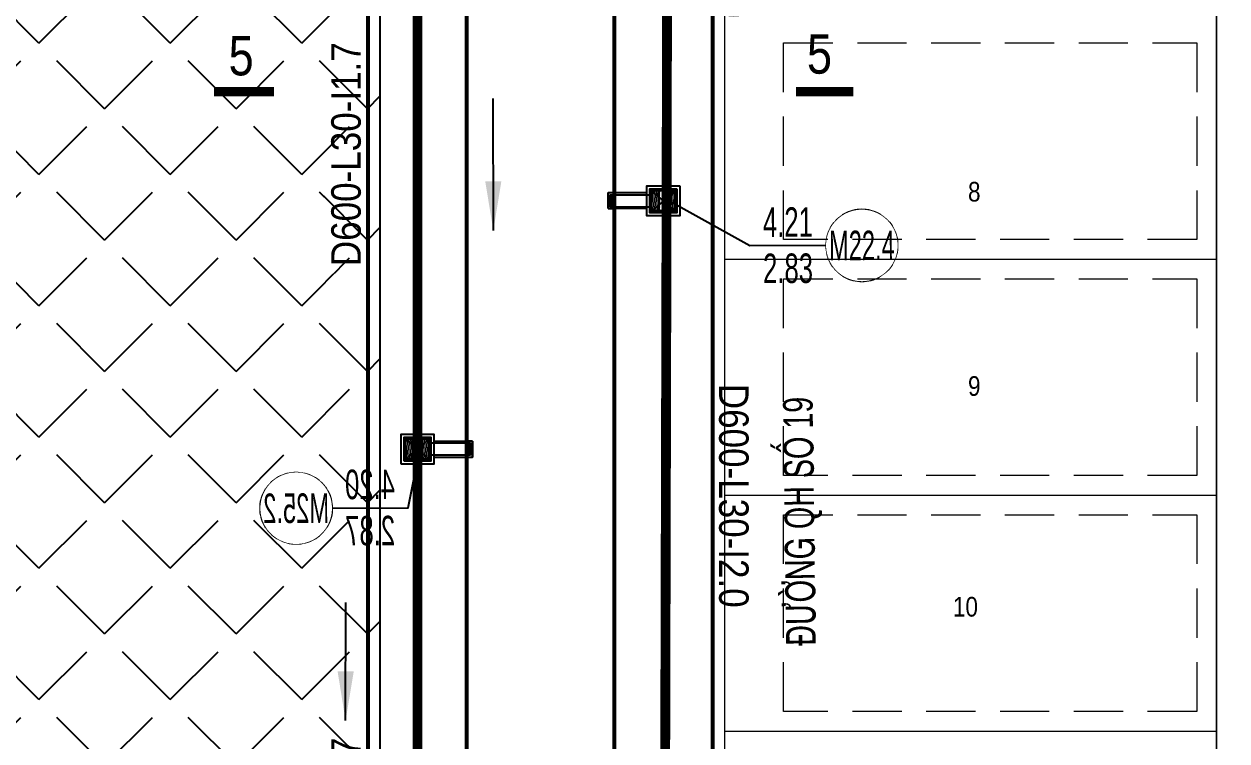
# Model space of a CAD drawing. Extents: x -2063571 to 559285, y 565862 to 1758715.
# Drawn here: x 558552.7 to 558613.9, y 1758419.8 to 1758456.2 of the extents above; entities that cross this region are included whole.
import ezdxf
from ezdxf.enums import TextEntityAlignment as Align

# ---------------------------------------------------------------- set-up
doc = ezdxf.new("R2010")
doc.units = 0
doc.header["$MEASUREMENT"] = 0
doc.set_wipeout_variables(frame=1)
for name, pattern in [('CENTER2', [1.125, 0.75, -0.125, 0.125, -0.125]), ('DASHED', [0.75, 0.5, -0.25]), ('DIVIDE2', [0.625, 0.25, -0.125, 0, -0.125, 0, -0.125]), ('HIDDEN', [0.375, 0.25, -0.125])]:
    doc.linetypes.add(name, pattern=pattern)
doc.layers.get('0').update_dxf_attribs({"linetype": 'CONTINUOUS'})
doc.layers.get('DEFPOINTS').update_dxf_attribs({"linetype": 'CONTINUOUS'})
for name, color, linetype, lineweight in [('11111111111111111', 251, 'CONTINUOUS', 0), ('1Duy CDDC', 4, 'CONTINUOUS', 5), ('1Duy CDMG', 3, 'CONTINUOUS', 5), ('1Duy TenGa', 6, 'CONTINUOUS', 5), ('2.MAT CAT', 7, 'CONTINUOUS', 0), ('chi gioi dg do', 14, 'CONTINUOUS', 0), ('CHIA LO', 40, 'CONTINUOUS', 0), ('DUONG CAT', 8, 'CONTINUOUS', 9), ('HACH', 9, 'CONTINUOUS', 5), ('Huong nuoc chay', 2, 'CONTINUOUS', 5), ('k-viahe', 6, 'CONTINUOUS', 15), ('KICH THUOC 1', 4, 'CONTINUOUS', 13), ('KT', 254, 'CONTINUOUS', 0), ('kt-sudungdat1', 6, 'CONTINUOUS', 15), ('Q-DUONGGT', 7, 'CONTINUOUS', 0), ('TENDUONGQH', 2, 'CONTINUOUS', 0)]:
    doc.layers.add(name, color=color, linetype=linetype, lineweight=lineweight)
for name, color, linetype in [('1Duy NetDong', 1, 'CONTINUOUS'), ('d600', 4, 'DIVIDE2'), ('GA D600', 4, 'CENTER2'), ('M35 X 500', 6, 'CONTINUOUS'), ('QHCT_Đất công cộng đơn vị ở', 1, 'CONTINUOUS'), ('ththep', 3, 'CONTINUOUS')]:
    doc.layers.add(name, color=color, linetype=linetype)
doc.styles.add('Arial', font='arial_2.ttf', dxfattribs={"width": 0.85})
doc.styles.add('chuv', font='')
doc.styles.add('GT_Text_Duan1', font='VHAVAN_1.TTF', dxfattribs={"width": 1.1, "height": 25})
doc.styles.add('Q-TXT', font='ARIALN.TTF')
doc.styles.get('chuv').set_extended_font_data('VNI-Helve-Condense')
doc.dimstyles.new('D300', dxfattribs={"dimtxt": 1.5, "dimasz": 3.5, "dimexe": 0.18, "dimexo": 0.0625, "dimgap": 0.2, "dimtad": 1, "dimdec": 0, "dimzin": 0, "dimdsep": 46, "dimtxsty": 'Arial', "dimcen": 0.09, "dimse1": 1, "dimse2": 1, "dimsd1": 1, "dimsd2": 1, "dimclrd": 2, "dimclrt": 256, "dimadec": 0, "dimazin": 0, "dimtfac": 1, "dimtdec": 0, "dimtofl": 0, "dimtmove": 2, "dimatfit": 3, "dimfxl": 1, "dimtfill": 1, "dimtfillclr": 256, "dimtolj": 1, "dimtzin": 0, "dimarcsym": 0})
doc.dimstyles.new('D600', dxfattribs={"dimtxt": 2.2, "dimasz": 3.5, "dimexe": 0.18, "dimexo": 0.0625, "dimgap": 0, "dimtad": 1, "dimdec": 0, "dimzin": 0, "dimdsep": 46, "dimtxsty": 'Arial', "dimcen": 0.09, "dimse1": 1, "dimse2": 1, "dimsd1": 1, "dimsd2": 1, "dimclrd": 2, "dimclrt": 256, "dimadec": 0, "dimazin": 0, "dimtfac": 1, "dimtdec": 0, "dimtofl": 0, "dimtmove": 2, "dimatfit": 3, "dimfxl": 1, "dimtfill": 1, "dimtfillclr": 256, "dimtolj": 1, "dimtzin": 0, "dimarcsym": 0})

# ---------------------------------------------------------------- blocks, each defined once
blk = doc.blocks.new('g 25')
at = {"layer": 'HACH'}
h = blk.add_hatch(dxfattribs=at)
h.set_pattern_fill('DOTS', color=1, scale=0.75, angle=474.36718, style=0)
h.set_pattern_definition([(114.3671788103, (-1831200.80478, -224170.26384), (-0.0523692889328, 0.0020098775898), [0, -0.046875])])
edge = h.paths.add_edge_path()
edge.add_line((0.596, 0.239), (-0.595, 0.239))
edge.add_line((-0.595, 0.239), (-0.595, 0.695))
edge.add_line((-0.595, 0.695), (0.596, 0.695))
edge.add_line((0.596, 0.695), (0.596, 0.239))
h = blk.add_hatch(dxfattribs=at)
h.set_pattern_fill('DOTS', color=1, scale=0.75, angle=474.36718, style=0)
h.set_pattern_definition([(114.3671788103, (-1831200.99731, -224169.83876), (-0.0523692889328, 0.0020098775898), [0, -0.046875])])
edge = h.paths.add_edge_path()
edge.add_line((0.596, -0.228), (-0.595, -0.228))
edge.add_line((-0.595, -0.228), (-0.595, 0.229))
edge.add_line((-0.595, 0.229), (0.596, 0.229))
edge.add_line((0.596, 0.229), (0.596, -0.228))
h = blk.add_hatch(dxfattribs=at)
h.set_pattern_fill('DOTS', color=1, scale=0.75, angle=474.36718, style=0)
h.set_pattern_definition([(114.3671788103, (-1831201.18984, -224169.413678), (-0.0523692889328, 0.0020098775898), [0, -0.046875])])
edge = h.paths.add_edge_path()
edge.add_line((0.596, -0.695), (-0.595, -0.695))
edge.add_line((-0.595, -0.695), (-0.595, -0.238))
edge.add_line((-0.595, -0.238), (0.596, -0.238))
edge.add_line((0.596, -0.238), (0.596, -0.695))
at = {"color": 1, "linetype": 'HIDDEN', "ltscale": 7.5}
for p, q in [((-0.304, -2.5), (-0.299, -0.6)), ((0.301, -2.5), (0.301, -0.6)), ((0.301, -2.7), (-0.299, -2.7))]:
    blk.add_line(p, q, dxfattribs=at)
blk.add_lwpolyline([(-0.499, 0.6), (-0.499, -0.6), (0.501, -0.6), (0.501, 0.6)], close=True, dxfattribs=at)
at = {"layer": 'DUONG CAT', "color": 1}
for points in [[(0.596, 0.695), (0.596, 0.239), (-0.595, 0.239), (-0.595, 0.695)], [(0.596, 0.229), (0.596, -0.228), (-0.595, -0.228), (-0.595, 0.229)], [(0.596, -0.238), (0.596, -0.695), (-0.595, -0.695), (-0.595, -0.238)]]:
    blk.add_lwpolyline(points, close=True, dxfattribs=at)
at = {"layer": 'KICH THUOC 1', "color": 1, "ltscale": 5}
for points in [[(-0.299, -2.7), (-0.279, -2.7), (-0.279, -2.55), (-0.299, -2.55)], [(-0.226, -2.7), (-0.206, -2.7), (-0.206, -2.55), (-0.226, -2.55)], [(-0.154, -2.7), (-0.134, -2.7), (-0.134, -2.55), (-0.154, -2.55)], [(-0.081, -2.7), (-0.061, -2.7), (-0.061, -2.55), (-0.081, -2.55)], [(-0.009, -2.7), (0.011, -2.7), (0.011, -2.55), (-0.009, -2.55)], [(0.064, -2.7), (0.084, -2.7), (0.084, -2.55), (0.064, -2.55)], [(0.136, -2.7), (0.156, -2.7), (0.156, -2.55), (0.136, -2.55)], [(0.209, -2.7), (0.229, -2.7), (0.229, -2.55), (0.209, -2.55)], [(0.281, -2.7), (0.301, -2.7), (0.301, -2.55), (0.281, -2.55)]]:
    blk.add_lwpolyline(points, close=True, dxfattribs=at)
at = {"layer": 'M35 X 500', "color": 1}
for p, q in [((0.601, 0.695), (-0.595, -0.695)), ((-0.399, -0.85), (-0.399, -2.5)), ((0.401, -0.85), (0.401, -2.5)), ((-0.399, -2.5), (-0.399, -2.8)), ((0.401, -2.8), (-0.399, -2.8)), ((0.401, -2.5), (0.401, -2.8))]:
    blk.add_line(p, q, dxfattribs=at)
for points in [[(-0.749, 0.85), (-0.749, -0.85), (0.751, -0.85), (0.751, 0.85)], [(-0.599, 0.7), (-0.599, -0.7), (0.601, -0.7), (0.601, 0.7)], [(0.401, -2.8), (0.401, -2.5), (-0.399, -2.5), (-0.399, -2.8)]]:
    blk.add_lwpolyline(points, close=True, dxfattribs=at)
at = {"layer": 'ththep', "color": 1, "ltscale": 5}
for p, q in [((-0.595, 0.695), (0.596, -0.695)), ((-0.599, 0.234), (0.601, 0.234)), ((-0.599, -0.233), (0.601, -0.233)), ((-0.599, -0.7), (0.601, -0.7))]:
    blk.add_line(p, q, dxfattribs=at)
blk = doc.blocks.new('*D316')
at = {"layer": 'DEFPOINTS', "color": 0, "linetype": 'CENTER2', "lineweight": 35, "transparency": 16777216}
for p in [(558572.723, 1758464.622), (558569.867, 1758434.622), (558572.723, 1758434.622)]:
    blk.add_point(p, dxfattribs=at)
at = {"layer": 'KT', "linetype": 'CENTER2', "transparency": 16777216, "insert": (558569.1, 1758449.622), "char_height": 1.5, "attachment_point": 5, "rotation": 89.99959, "style": 'Arial', "bg_fill": 3, "box_fill_scale": 1.25, "bg_fill_color": 256, "bg_fill_true_color": 13158600, "bg_fill_transparency": 0}
blk.add_mtext('\\A1;D600-L30-I1.7', dxfattribs=at)
blk = doc.blocks.new('*D317')
at = {"layer": 'DEFPOINTS', "color": 0, "linetype": 'CENTER2', "lineweight": 35, "transparency": 16777216}
for p in [(558572.723, 1758434.622), (558569.866, 1758393.901), (558572.721, 1758393.901)]:
    blk.add_point(p, dxfattribs=at)
at = {"layer": 'KT', "linetype": 'CENTER2', "transparency": 16777216, "insert": (558569.101, 1758414.262), "char_height": 1.5, "attachment_point": 5, "rotation": 89.99959, "style": 'Arial', "bg_fill": 3, "box_fill_scale": 1.25, "bg_fill_color": 256, "bg_fill_true_color": 13158600, "bg_fill_transparency": 0}
blk.add_mtext('\\A1;D600-L41-I1.7', dxfattribs=at)
blk = doc.blocks.new('*U226')
at = {"layer": '1Duy NetDong', "ltscale": 3}
blk.add_lwpolyline([(-3.717, -2.499), (-0.489, -2.489), (-0.489, -2.489), (0, 0)], dxfattribs=at)
at = {"layer": '1Duy NetDong', "ltscale": 0.2}
blk.add_lwpolyline([(-5.229, -4.02), (-5.324, -4.017), (-5.419, -4.009), (-5.513, -3.994), (-5.606, -3.974), (-5.697, -3.947), (-5.787, -3.915), (-5.874, -3.878), (-5.959, -3.835), (-6.042, -3.787), (-6.12, -3.733), (-6.196, -3.675), (-6.268, -3.612), (-6.335, -3.545), (-6.398, -3.474), (-6.457, -3.399), (-6.511, -3.32), (-6.559, -3.239), (-6.603, -3.154), (-6.641, -3.067), (-6.673, -2.977), (-6.7, -2.886), (-6.721, -2.793), (-6.737, -2.699), (-6.746, -2.604), (-6.749, -2.509), (-6.746, -2.414), (-6.738, -2.319), (-6.723, -2.225), (-6.703, -2.132), (-6.676, -2.04), (-6.644, -1.951), (-6.607, -1.863), (-6.564, -1.778), (-6.516, -1.696), (-6.462, -1.617), (-6.404, -1.542), (-6.341, -1.47), (-6.274, -1.402), (-6.203, -1.339), (-6.128, -1.281), (-6.049, -1.227), (-5.968, -1.178), (-5.883, -1.135), (-5.796, -1.097), (-5.706, -1.064), (-5.615, -1.037), (-5.522, -1.016), (-5.428, -1.001), (-5.333, -0.992), (-5.238, -0.988), (-5.143, -0.991), (-5.048, -1), (-4.954, -1.014), (-4.861, -1.035), (-4.769, -1.061), (-4.68, -1.093), (-4.592, -1.131), (-4.507, -1.174), (-4.425, -1.222), (-4.346, -1.275), (-4.271, -1.333), (-4.199, -1.396), (-4.131, -1.463), (-4.068, -1.534), (-4.01, -1.609), (-3.956, -1.688), (-3.907, -1.77), (-3.864, -1.855), (-3.826, -1.942), (-3.793, -2.031), (-3.766, -2.123), (-3.745, -2.216), (-3.73, -2.31), (-3.721, -2.404), (-3.717, -2.499), (-3.72, -2.595), (-3.729, -2.69), (-3.743, -2.784), (-3.764, -2.877), (-3.79, -2.968), (-3.822, -3.058), (-3.86, -3.145), (-3.903, -3.23), (-3.951, -3.312), (-4.004, -3.391), (-4.062, -3.467), (-4.125, -3.538), (-4.192, -3.606), (-4.263, -3.669), (-4.338, -3.728), (-4.417, -3.782), (-4.499, -3.83), (-4.584, -3.874), (-4.671, -3.912), (-4.76, -3.944), (-4.852, -3.971), (-4.945, -3.992), (-5.039, -4.007), (-5.133, -4.017)], close=True, dxfattribs=at)
at = {"layer": '1Duy CDDC', "ltscale": 3, "style": 'GT_Text_Duan1', "text_generation_flag": 2, "width": 0.65}
blk.add_attdef('DG', text='', height=1.25, rotation=0.1774, dxfattribs=at).set_placement((-2.102, -2.828), align=Align.TOP_CENTER)
at = {"layer": '1Duy CDMG', "ltscale": 0.2, "style": 'GT_Text_Duan1', "text_generation_flag": 2, "width": 0.65}
blk.add_attdef('MG', text='', height=1.25, rotation=0.1774, dxfattribs=at).set_placement((-2.103, -2.494), align=Align.BOTTOM_CENTER)
at = {"ltscale": 0.2}
blk.add_wipeout([(-5.229, -4.02), (-5.324, -4.017), (-5.419, -4.009), (-5.513, -3.994), (-5.606, -3.974), (-5.697, -3.947), (-5.787, -3.915), (-5.874, -3.878), (-5.959, -3.835), (-6.042, -3.787), (-6.12, -3.733), (-6.196, -3.675), (-6.268, -3.612), (-6.335, -3.545), (-6.398, -3.474), (-6.457, -3.399), (-6.511, -3.32), (-6.559, -3.239), (-6.603, -3.154), (-6.641, -3.067), (-6.673, -2.977), (-6.7, -2.886), (-6.721, -2.793), (-6.737, -2.699), (-6.746, -2.604), (-6.749, -2.509), (-6.746, -2.414), (-6.738, -2.319), (-6.723, -2.225), (-6.703, -2.132), (-6.676, -2.04), (-6.644, -1.951), (-6.607, -1.863), (-6.564, -1.778), (-6.516, -1.696), (-6.462, -1.617), (-6.404, -1.542), (-6.341, -1.47), (-6.274, -1.402), (-6.203, -1.339), (-6.128, -1.281), (-6.049, -1.227), (-5.968, -1.178), (-5.883, -1.135), (-5.796, -1.097), (-5.706, -1.064), (-5.615, -1.037), (-5.522, -1.016), (-5.428, -1.001), (-5.333, -0.992), (-5.238, -0.988), (-5.143, -0.991), (-5.048, -1), (-4.954, -1.014), (-4.861, -1.035), (-4.769, -1.061), (-4.68, -1.093), (-4.592, -1.131), (-4.507, -1.174), (-4.425, -1.222), (-4.346, -1.275), (-4.271, -1.333), (-4.199, -1.396), (-4.131, -1.463), (-4.068, -1.534), (-4.01, -1.609), (-3.956, -1.688), (-3.907, -1.77), (-3.864, -1.855), (-3.826, -1.942), (-3.793, -2.031), (-3.766, -2.123), (-3.745, -2.216), (-3.73, -2.31), (-3.721, -2.404), (-3.717, -2.499), (-3.72, -2.595), (-3.729, -2.69), (-3.743, -2.784), (-3.764, -2.877), (-3.79, -2.968), (-3.822, -3.058), (-3.86, -3.145), (-3.903, -3.23), (-3.951, -3.312), (-4.004, -3.391), (-4.062, -3.467), (-4.125, -3.538), (-4.192, -3.606), (-4.263, -3.669), (-4.338, -3.728), (-4.417, -3.782), (-4.499, -3.83), (-4.584, -3.874), (-4.671, -3.912), (-4.76, -3.944), (-4.852, -3.971), (-4.945, -3.992), (-5.039, -4.007), (-5.133, -4.017)], dxfattribs=at).dxf.layer = '1Duy NetDong'
at = {"layer": '1Duy TenGa', "ltscale": 3, "style": 'GT_Text_Duan1', "text_generation_flag": 2, "width": 0.6}
blk.add_attdef('TEN', text='', height=1.25, rotation=0.1774, dxfattribs=at).set_placement((-5.233, -2.504), align=Align.MIDDLE_CENTER)
blk = doc.blocks.new('*D300')
at = {"layer": 'DEFPOINTS', "color": 0, "linetype": 'CENTER2', "lineweight": 35, "transparency": 16777216}
for p in [(558585.217, 1758477.241), (558585.218, 1758447.253), (558588.022, 1758447.253)]:
    blk.add_point(p, dxfattribs=at)
at = {"layer": 'KT', "linetype": 'CENTER2', "transparency": 16777216, "insert": (558588.788, 1758462.247), "char_height": 1.5, "attachment_point": 5, "rotation": 270.00029, "style": 'Arial', "bg_fill": 3, "box_fill_scale": 1.25, "bg_fill_color": 256, "bg_fill_true_color": 13158600, "bg_fill_transparency": 0}
blk.add_mtext('\\A1;D600-L30-I2.0', dxfattribs=at)
blk = doc.blocks.new('*D301')
at = {"layer": 'DEFPOINTS', "color": 0, "linetype": 'CENTER2', "lineweight": 35, "transparency": 16777216}
for p in [(558585.218, 1758447.253), (558585.218, 1758417.254), (558588.022, 1758417.254)]:
    blk.add_point(p, dxfattribs=at)
at = {"layer": 'KT', "linetype": 'CENTER2', "transparency": 16777216, "insert": (558588.789, 1758432.253), "char_height": 1.5, "attachment_point": 5, "rotation": 270.00029, "style": 'Arial', "bg_fill": 3, "box_fill_scale": 1.25, "bg_fill_color": 256, "bg_fill_true_color": 13158600, "bg_fill_transparency": 0}
blk.add_mtext('\\A1;D600-L30-I2.0', dxfattribs=at)
blk = doc.blocks.new('*U162')
at = {"layer": '1Duy NetDong', "ltscale": 3}
blk.add_lwpolyline([(6.912, -2.032), (3.684, -2.042), (3.684, -2.042), (0, 0)], dxfattribs=at)
at = {"layer": '1Duy NetDong', "ltscale": 0.2}
blk.add_lwpolyline([(8.432, -3.543), (8.527, -3.54), (8.622, -3.53), (8.716, -3.515), (8.809, -3.494), (8.9, -3.467), (8.99, -3.435), (9.077, -3.397), (9.162, -3.353), (9.244, -3.305), (9.322, -3.251), (9.397, -3.192), (9.469, -3.129), (9.536, -3.061), (9.599, -2.99), (9.657, -2.914), (9.71, -2.835), (9.758, -2.753), (9.801, -2.668), (9.839, -2.581), (9.871, -2.491), (9.897, -2.4), (9.917, -2.307), (9.932, -2.213), (9.941, -2.118), (9.943, -2.022), (9.94, -1.927), (9.931, -1.833), (9.916, -1.739), (9.895, -1.646), (9.868, -1.554), (9.835, -1.465), (9.797, -1.378), (9.754, -1.293), (9.705, -1.211), (9.651, -1.132), (9.593, -1.057), (9.529, -0.986), (9.462, -0.919), (9.39, -0.856), (9.315, -0.798), (9.236, -0.745), (9.154, -0.697), (9.069, -0.654), (8.981, -0.616), (8.892, -0.584), (8.8, -0.558), (8.707, -0.537), (8.613, -0.523), (8.518, -0.514), (8.423, -0.511), (8.328, -0.515), (8.233, -0.524), (8.139, -0.539), (8.046, -0.56), (7.955, -0.587), (7.865, -0.62), (7.778, -0.658), (7.693, -0.701), (7.611, -0.75), (7.533, -0.804), (7.458, -0.862), (7.387, -0.925), (7.319, -0.993), (7.257, -1.065), (7.198, -1.14), (7.145, -1.219), (7.097, -1.301), (7.054, -1.386), (7.016, -1.474), (6.984, -1.563), (6.958, -1.655), (6.938, -1.748), (6.923, -1.842), (6.914, -1.937), (6.912, -2.032), (6.915, -2.127), (6.924, -2.222), (6.939, -2.316), (6.961, -2.409), (6.987, -2.5), (7.02, -2.59), (7.058, -2.677), (7.102, -2.762), (7.15, -2.843), (7.204, -2.922), (7.263, -2.997), (7.326, -3.068), (7.393, -3.135), (7.465, -3.198), (7.54, -3.256), (7.619, -3.31), (7.701, -3.358), (7.786, -3.401), (7.874, -3.438), (7.964, -3.47), (8.055, -3.497), (8.148, -3.517), (8.242, -3.532), (8.337, -3.54)], close=True, dxfattribs=at)
at = {"layer": '1Duy CDDC', "ltscale": 3, "style": 'GT_Text_Duan1', "width": 0.65}
blk.add_attdef('DG', text='', height=1.25, rotation=0.1774, dxfattribs=at).set_placement((5.299, -2.37), align=Align.TOP_CENTER)
at = {"layer": '1Duy CDMG', "ltscale": 0.2, "style": 'GT_Text_Duan1', "width": 0.65}
blk.add_attdef('MG', text='', height=1.25, rotation=0.1774, dxfattribs=at).set_placement((5.298, -2.037), align=Align.BOTTOM_CENTER)
at = {"ltscale": 0.2}
blk.add_wipeout([(8.432, -3.543), (8.527, -3.54), (8.622, -3.53), (8.716, -3.515), (8.809, -3.494), (8.9, -3.467), (8.99, -3.435), (9.077, -3.397), (9.162, -3.353), (9.244, -3.305), (9.322, -3.251), (9.397, -3.192), (9.469, -3.129), (9.536, -3.061), (9.599, -2.99), (9.657, -2.914), (9.71, -2.835), (9.758, -2.753), (9.801, -2.668), (9.839, -2.581), (9.871, -2.491), (9.897, -2.4), (9.917, -2.307), (9.932, -2.213), (9.941, -2.118), (9.943, -2.022), (9.94, -1.927), (9.931, -1.833), (9.916, -1.739), (9.895, -1.646), (9.868, -1.554), (9.835, -1.465), (9.797, -1.378), (9.754, -1.293), (9.705, -1.211), (9.651, -1.132), (9.593, -1.057), (9.529, -0.986), (9.462, -0.919), (9.39, -0.856), (9.315, -0.798), (9.236, -0.745), (9.154, -0.697), (9.069, -0.654), (8.981, -0.616), (8.892, -0.584), (8.8, -0.558), (8.707, -0.537), (8.613, -0.523), (8.518, -0.514), (8.423, -0.511), (8.328, -0.515), (8.233, -0.524), (8.139, -0.539), (8.046, -0.56), (7.955, -0.587), (7.865, -0.62), (7.778, -0.658), (7.693, -0.701), (7.611, -0.75), (7.533, -0.804), (7.458, -0.862), (7.387, -0.925), (7.319, -0.993), (7.257, -1.065), (7.198, -1.14), (7.145, -1.219), (7.097, -1.301), (7.054, -1.386), (7.016, -1.474), (6.984, -1.563), (6.958, -1.655), (6.938, -1.748), (6.923, -1.842), (6.914, -1.937), (6.912, -2.032), (6.915, -2.127), (6.924, -2.222), (6.939, -2.316), (6.961, -2.409), (6.987, -2.5), (7.02, -2.59), (7.058, -2.677), (7.102, -2.762), (7.15, -2.843), (7.204, -2.922), (7.263, -2.997), (7.326, -3.068), (7.393, -3.135), (7.465, -3.198), (7.54, -3.256), (7.619, -3.31), (7.701, -3.358), (7.786, -3.401), (7.874, -3.438), (7.964, -3.47), (8.055, -3.497), (8.148, -3.517), (8.242, -3.532), (8.337, -3.54)], dxfattribs=at).dxf.layer = '1Duy NetDong'
at = {"layer": '1Duy TenGa', "ltscale": 3, "style": 'GT_Text_Duan1', "width": 0.6}
blk.add_attdef('TEN', text='', height=1.25, rotation=0.1774, dxfattribs=at).set_placement((8.428, -2.027), align=Align.MIDDLE_CENTER)

msp = doc.modelspace()

# ---------------------------------------------------------------- linework, layer by layer
at = {"layer": '2.MAT CAT', "const_width": 0.467}
for points in [[(558562.388, 1758452.802), (558565.436, 1758452.802)], [(558591.952, 1758452.802), (558594.864, 1758452.802)]]:
    msp.add_lwpolyline(points, dxfattribs=at)
at = {"layer": 'chi gioi dg do', "color": 8, "linetype": 'DASHED', "ltscale": 5}
msp.add_lwpolyline([(558612.328, 1758421.283), (558591.328, 1758421.283), (558591.328, 1758431.283), (558612.328, 1758431.283), (558612.328, 1758421.283)], dxfattribs=at)
at = {"layer": 'CHIA LO', "ltscale": 2}
msp.add_line((558613.328, 1758540.283), (558613.328, 1758384.078), dxfattribs=at)
at = {"layer": 'd600', "color": 6, "linetype": 'DIVIDE2', "ltscale": 10, "const_width": 0.5}
for points in [[(558585.536, 1758510.515), (558585.25, 1758394.054), (558585.25, 1758394.054)], [(558572.721, 1758393.904), (558572.721, 1758494.621)]]:
    msp.add_lwpolyline(points, dxfattribs=at)
at = {"layer": 'Q-DUONGGT', "ltscale": 0.5}
msp.add_lwpolyline([(558645.217, 1758396.498), (558645.217, 1758561.607, 0.414214), (558633.217, 1758573.607), (558594.717, 1758573.607, 0.414214), (558582.717, 1758561.607), (558582.717, 1758392.901, 0.414216), (558594.717, 1758380.901), (558633.217, 1758380.901, 0.414211), (558645.217, 1758392.901), (558645.217, 1758394.99)], format="xyb", close=True, dxfattribs=at)

# ---------------------------------------------------------------- block references
at = {"layer": 'GA D600', "linetype": 'CENTER2'}
for p, rotation in [((558585.218, 1758447.253), 270.0000000000385), ((558572.721, 1758434.621), 89.9999825354115)]:
    msp.add_blockref('g 25', p, dxfattribs=dict(at, rotation=rotation))

# ---------------------------------------------------------------- texts
at = {"layer": '2.MAT CAT', "style": 'Q-TXT'}
for p in [(558563.124, 1758454.632, 0.467), (558592.515, 1758454.719, 0.467)]:
    msp.add_text('5', height=2, dxfattribs=at).set_placement(p, align=Align.MIDDLE_LEFT)
at = {"layer": 'kt-sudungdat1', "color": 8, "ltscale": 2, "style": 'chuv'}
for s, p in [('8', (558601.018, 1758447.714)), ('9', (558601.018, 1758437.834)), ('10', (558600.568, 1758426.608))]:
    msp.add_text(s, height=1, dxfattribs=at).set_placement(p, align=Align.MIDDLE)
at = {"layer": 'TENDUONGQH', "color": 8, "style": 'Q-TXT', "width": 0.85}
msp.add_text('ÐƯỜNG QH SỐ 19', height=1.5, rotation=90.73449, dxfattribs=at).set_placement((558592.21, 1758424.627, 0.7), align=Align.MIDDLE_LEFT)

# ---------------------------------------------------------------- leaders
at = {"layer": 'Huong nuoc chay'}
for points in [[(558576.578, 1758445.746), (558576.568, 1758452.462)], [(558569.067, 1758420.82), (558569.084, 1758426.817)]]:
    msp.add_leader(points, dimstyle='D300', override={"dimasz": 2.5, "dimgap": 0.2, "dimtad": 0}, dxfattribs=at)

# ---------------------------------------------------------------- next in the draw order: dimensions: what is measured, and where the dimension line sits
at = {"layer": 'KT', "linetype": 'CENTER2'}
for base, p1, p2, angle, override, picture, middle in [((558588.022, 1758447.253), (558585.217, 1758477.241), (558585.218, 1758447.253), 90.00029, {"dimtxt": 1.5, "dimpost": 'D600-L<>-I2.0'}, '*D300', (558588.788, 1758462.247)), ((558569.867, 1758434.622), (558572.723, 1758464.622), (558572.723, 1758434.622), 89.99959, {"dimtxt": 1.5, "dimpost": 'D600-L<>-I1.7'}, '*D316', (558569.1, 1758449.622))]:
    dim = msp.add_linear_dim(base=base, p1=p1, p2=p2, angle=angle, dimstyle='D600', override=override, dxfattribs=at)
    dim.commit()
    dim.dimension.update_dxf_attribs({"geometry": picture, "text_midpoint": middle})

# ---------------------------------------------------------------- next in the draw order: dimensions: what is measured, and where the dimension line sits
for base, p1, p2, angle, override, picture, middle in [((558588.022, 1758417.254), (558585.218, 1758447.253), (558585.218, 1758417.254), 90.00029, {"dimtxt": 1.5, "dimpost": 'D600-L<>-I2.0'}, '*D301', (558588.789, 1758432.253)), ((558569.866, 1758393.901), (558572.723, 1758434.622), (558572.721, 1758393.901), 89.99959, {"dimtxt": 1.5, "dimpost": 'D600-L<>-I1.7'}, '*D317', (558569.101, 1758414.262))]:
    dim = msp.add_linear_dim(base=base, p1=p1, p2=p2, angle=angle, dimstyle='D600', override=override, dxfattribs=at)
    dim.commit()
    dim.dimension.update_dxf_attribs({"geometry": picture, "text_midpoint": middle})

# ---------------------------------------------------------------- next in the draw order: linework, layer by layer
at = {"layer": 'CHIA LO', "ltscale": 2}
for p, q in [((558588.328, 1758432.283), (558613.328, 1758432.283)), ((558588.328, 1758420.283), (558613.328, 1758420.283))]:
    msp.add_line(p, q, dxfattribs=at)

# ---------------------------------------------------------------- next in the draw order: block references
at = {"layer": '1Duy NetDong', "xscale": 1.2000048000192, "yscale": 1.2000048000192, "zscale": 1.2000048000192}
for name, p, values in [('*U162', (558585.192, 1758447.415), {'TEN': 'M22.4', 'DG': '2.83', 'MG': '4.21'}), ('*U226', (558572.837, 1758434.624), {'TEN': 'M25.2', 'DG': '2.87', 'MG': '4.20'})]:
    msp.add_blockref(name, p, dxfattribs=at).add_auto_attribs(values)

# ---------------------------------------------------------------- next in the draw order: hatches: boundary and pattern name
at = {"layer": 'QHCT_Đất công cộng đơn vị ở'}
h = msp.add_hatch(dxfattribs=at)
h.set_pattern_fill('ANGLE', color=8, scale=0.676, angle=45, style=0)
h.set_pattern_definition([(45, (1080.85, 348.8946), (-3.338859226, 3.338859226), [3.43408, -1.28778]), (135, (1080.85, 348.8946), (-3.338859226, -3.338859226), [3.43408, -1.28778])])
edge = h.paths.add_edge_path()
edge.add_line((558570.832, 1758492.798), (558565.832, 1758497.798))
edge.add_line((558565.832, 1758497.798), (558519.105, 1758497.798))
edge.add_arc((558519.223, 1758356.867), 140.932, 90.048, 121.22675)
edge.add_line((558446.161, 1758477.381), (558427.736, 1758466.719))
edge.add_line((558427.736, 1758466.719), (558425.912, 1758459.887))
edge.add_line((558425.912, 1758459.887), (558434.518, 1758445.015))
edge.add_line((558434.518, 1758445.015), (558438.357, 1758438.381))
edge.add_arc((558444.415, 1758441.887), 7, 210.05484, 278.01345)
edge.add_arc((558454.313, 1758371.58), 64, 15.93898, 98.01345, ccw=False)
edge.add_arc((558522.584, 1758391.077), 7, 195.93898, 270.00053)
edge.add_line((558522.584, 1758384.077), (558565.832, 1758384.078))
edge.add_line((558565.832, 1758384.078), (558570.832, 1758389.078))
edge.add_line((558570.832, 1758389.078), (558570.832, 1758492.798))

# ---------------------------------------------------------------- next in the draw order: linework, layer by layer
at = {"color": 8, "ltscale": 2}
msp.add_lwpolyline([(558570.832, 1758492.798), (558565.832, 1758497.798), (558519.105, 1758497.798, 0.136889), (558446.161, 1758477.381), (558427.736, 1758466.719), (558425.912, 1758459.887), (558434.518, 1758445.015), (558438.357, 1758438.381, 0.305533), (558445.391, 1758434.955, -0.374255), (558515.853, 1758389.155, 0.334894), (558522.584, 1758384.077), (558565.832, 1758384.078), (558570.832, 1758389.078)], format="xyb", close=True, dxfattribs=at)
at = {"layer": '11111111111111111', "color": 6, "lineweight": 53}
msp.add_lwpolyline([(558645.217, 1758396.498), (558645.217, 1758561.607, 0.414214), (558633.217, 1758573.607), (558594.717, 1758573.607, 0.414214), (558582.717, 1758561.607), (558582.717, 1758392.901, 0.414216), (558594.717, 1758380.901), (558633.217, 1758380.901, 0.414211), (558645.217, 1758392.901), (558645.217, 1758394.99)], format="xyb", close=True, dxfattribs=at)
msp.add_lwpolyline([(558592.717, 1758386.901), (558634.217, 1758386.901), (558639.217, 1758391.901), (558639.217, 1758400.497), (558639.217, 1758563.607), (558634.217, 1758568.607), (558592.717, 1758568.607), (558587.717, 1758563.607), (558587.717, 1758391.901)], close=True, dxfattribs=at)
at = {"layer": '11111111111111111', "color": 1, "lineweight": 53}
msp.add_lwpolyline([(558529.633, 1758380.9), (558521.973, 1758380.9, -0.334894), (558510.434, 1758389.605, 0.374255), (558445.477, 1758431.826, -0.305533), (558433.418, 1758437.699), (558420.973, 1758459.206, -0.414214), (558424.621, 1758472.87), (558443.002, 1758483.506, -0.136802), (558518.492, 1758504.621), (558563.221, 1758504.621, -0.414214), (558575.221, 1758492.621), (558575.221, 1758392.9, -0.414211), (558563.221, 1758380.9), (558534.176, 1758380.9)], format="xyb", close=True, dxfattribs=at)
msp.add_lwpolyline([(558529.633, 1758380.9), (558521.973, 1758380.9, -0.334894), (558510.434, 1758389.605, 0.374255), (558445.477, 1758431.826, -0.305533), (558433.418, 1758437.699), (558420.973, 1758459.206, -0.414214), (558424.621, 1758472.87), (558443.002, 1758483.506, -0.136802), (558518.492, 1758504.621), (558563.221, 1758504.621, -0.414214), (558575.221, 1758492.621), (558575.221, 1758392.9, -0.414211), (558563.221, 1758380.9), (558534.176, 1758380.9)], format="xyb", close=True, dxfattribs=at)
msp.add_lwpolyline([(558563.221, 1758386.9), (558570.221, 1758393.901), (558570.221, 1758483.117), (558570.221, 1758494.621), (558565.221, 1758499.621), (558518.492, 1758499.621, 0.136892), (558445.55, 1758479.203), (558427.125, 1758468.542), (558425.301, 1758461.71), (558437.746, 1758440.203, 0.305533), (558444.78, 1758436.778, -0.370077), (558514.977, 1758391.879, 0.330818), (558521.679, 1758386.9), (558532.851, 1758386.9)], format="xyb", dxfattribs=at)
msp.add_lwpolyline([(558563.221, 1758386.9), (558570.221, 1758393.901), (558570.221, 1758483.117), (558570.221, 1758494.621), (558565.221, 1758499.621), (558518.492, 1758499.621, 0.136892), (558445.55, 1758479.203), (558427.125, 1758468.542), (558425.301, 1758461.71), (558437.746, 1758440.203, 0.305533), (558444.78, 1758436.778, -0.370077), (558514.977, 1758391.879, 0.330818), (558521.679, 1758386.9), (558532.851, 1758386.9)], format="xyb", dxfattribs=at)
at = {"layer": 'chi gioi dg do', "color": 8, "linetype": 'DASHED', "ltscale": 5}
for points in [[(558591.328, 1758455.283), (558612.328, 1758455.283), (558612.328, 1758445.283), (558591.328, 1758445.283)], [(558591.328, 1758433.283), (558591.328, 1758443.283), (558612.328, 1758443.283), (558612.328, 1758433.283)]]:
    msp.add_lwpolyline(points, close=True, dxfattribs=at)
at = {"layer": 'CHIA LO', "ltscale": 2}
for p, q in [((558588.328, 1758561.784, 0.7), (558588.328, 1758389.078, 0.7)), ((558588.328, 1758444.283), (558613.328, 1758444.283))]:
    msp.add_line(p, q, dxfattribs=at)
at = {"layer": 'k-viahe', "ltscale": 2}
msp.add_lwpolyline([(558613.328, 1758540.283), (558588.328, 1758540.283), (558588.328, 1758389.078), (558593.328, 1758384.078), (558613.328, 1758384.078)], close=True, dxfattribs=at)

doc.saveas('drawing.dxf')
